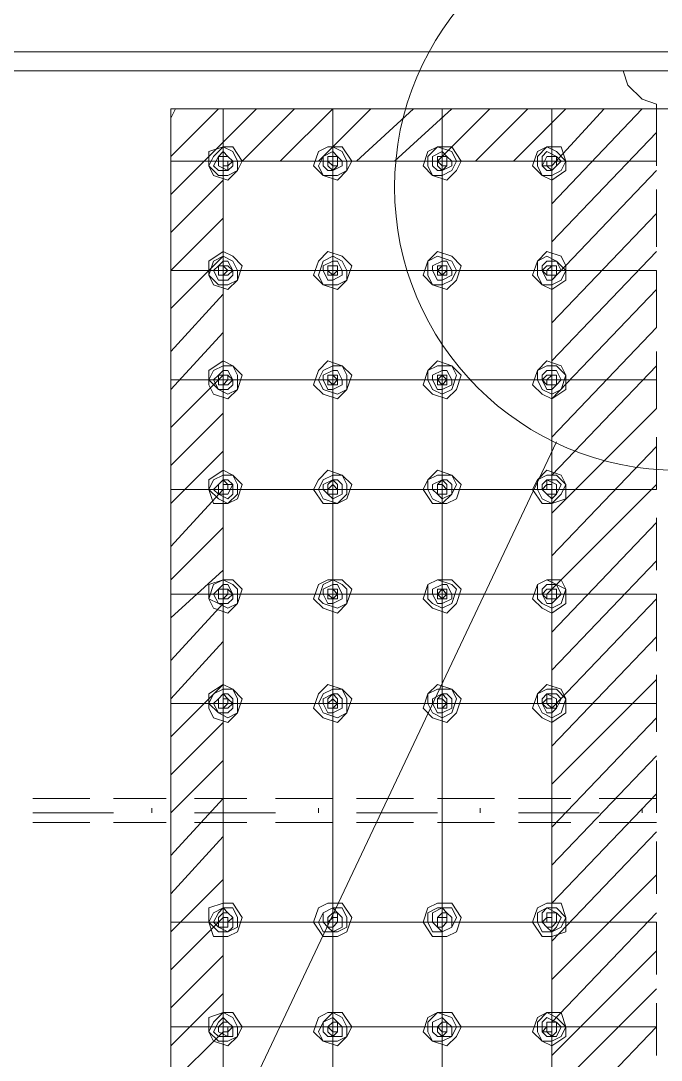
# Model space of a CAD drawing. Header units: millimetres. Extents: x 6 to 291, y 4 to 206.
# Drawn here: x 178.29 to 183.98, y 160.32 to 169.57 of the extents above; entities that cross this region are included whole.
import ezdxf

# ---------------------------------------------------------------- set-up
doc = ezdxf.new("R2010")
doc.units = ezdxf.units.MM
doc.layers.add('C00-00-00', color=7, linetype='Continuous')

msp = doc.modelspace()

# ---------------------------------------------------------------- linework, layer by layer
at = {"layer": 'C00-00-00', "lineweight": 5}
for points in [[(39.920335, 169.291003), (184.615669, 169.291003)], [(39.920335, 169.12167), (184.615669, 169.12167)], [(183.642004, 169.12167), (183.684331, 168.994671), (183.811326, 168.867668), (183.938337, 168.825338)], [(183.938337, 168.275004), (183.938337, 168.825338)], [(179.620335, 156.294671), (179.620335, 168.783004)], [(179.620335, 168.783004), (188.468002, 168.783004)], [(179.620335, 168.698335), (179.662661, 168.783004)], [(179.620335, 168.359669), (180.043661, 168.783004)], [(179.620335, 168.021002), (180.382336, 168.783004)], [(180.255341, 168.317334), (180.720994, 168.783004)], [(180.593999, 168.317334), (181.059669, 168.783004)], [(180.932674, 168.317334), (181.398327, 168.783004)], [(181.271332, 168.317334), (181.779328, 168.783004)], [(181.610006, 168.317334), (182.118002, 168.783004)], [(181.991007, 168.317334), (182.45666, 168.783004)], [(182.329665, 168.317334), (182.795335, 168.783004)], [(182.66834, 168.317334), (183.133993, 168.783004)], [(183.006998, 168.275004), (183.472667, 168.783004)], [(183.006998, 167.936338), (183.811326, 168.783004)], [(180.086004, 168.571336), (180.086004, 168.021002)], [(181.059669, 168.571336), (181.059669, 168.021002)], [(182.033333, 168.571336), (182.033333, 168.021002)], [(183.006998, 168.571336), (183.006998, 168.021002)], [(183.006998, 167.597667), (183.938337, 168.571336)], [(179.831998, 168.317334), (180.382336, 168.317334)], [(180.763337, 168.317334), (181.356001, 168.317334)], [(181.737001, 168.317334), (182.329665, 168.317334)], [(182.710666, 168.317334), (183.261004, 168.317334)], [(183.006998, 167.259001), (183.938337, 168.23267)], [(179.620335, 167.682336), (180.086004, 168.148001)], [(183.938337, 167.555337), (183.938337, 168.063336)], [(179.620335, 167.343669), (180.086004, 167.809335)], [(183.006998, 166.878004), (183.938337, 167.851669)], [(180.086004, 167.640001), (180.086004, 167.047337)], [(181.059669, 167.640001), (181.059669, 167.047337)], [(182.033333, 167.640001), (182.033333, 167.047337)], [(183.006998, 167.640001), (183.006998, 167.047337)], [(179.620335, 167.005003), (180.086004, 167.470668)], [(183.006998, 166.539334), (183.938337, 167.513003)], [(179.831998, 167.343669), (180.382336, 167.343669)], [(180.763337, 167.343669), (181.356001, 167.343669)], [(181.737001, 167.343669), (182.329665, 167.343669)], [(182.710666, 167.343669), (183.261004, 167.343669)], [(183.938337, 166.83567), (183.938337, 167.343669)], [(183.006998, 166.200668), (183.938337, 167.174336)], [(179.620335, 166.624002), (180.086004, 167.132002)], [(179.620335, 166.285336), (180.086004, 166.793336)], [(183.006998, 165.862001), (183.938337, 166.83567)], [(180.086004, 166.666337), (180.086004, 166.073669)], [(181.059669, 166.666337), (181.059669, 166.073669)], [(182.033333, 166.666337), (182.033333, 166.073669)], [(183.006998, 166.666337), (183.006998, 166.073669)], [(183.938337, 166.116003), (183.938337, 166.624002)], [(183.006998, 165.523335), (183.938337, 166.497004)], [(179.620335, 165.94667), (180.086004, 166.412335)], [(179.831998, 166.370001), (180.382336, 166.370001)], [(180.763337, 166.370001), (181.356001, 166.370001)], [(181.737001, 166.370001), (182.329665, 166.370001)], [(182.710666, 166.370001), (183.261004, 166.370001)], [(179.620335, 165.608004), (180.086004, 166.073669)], [(183.006998, 165.184669), (183.938337, 166.116003)], [(183.938337, 165.396336), (183.938337, 165.862001)], [(175.72566, 150.325668), (183.04934, 165.819671)], [(183.006998, 164.803668), (183.938337, 165.777337)], [(179.620335, 165.269337), (180.086004, 165.735002)], [(180.086004, 165.692668), (180.086004, 165.142334)], [(181.059669, 165.692668), (181.059669, 165.142334)], [(182.033333, 165.692668), (182.033333, 165.142334)], [(183.006998, 165.692668), (183.006998, 165.142334)], [(179.620335, 164.888336), (180.086004, 165.396336)], [(179.831998, 165.396336), (180.382336, 165.396336)], [(180.763337, 165.396336), (181.356001, 165.396336)], [(181.737001, 165.396336), (182.329665, 165.396336)], [(182.710666, 165.396336), (183.261004, 165.396336)], [(183.006998, 164.507336), (183.938337, 165.43867)], [(183.938337, 164.676669), (183.938337, 165.142334)], [(179.620335, 164.592004), (180.086004, 165.05767)], [(183.006998, 164.126335), (183.938337, 165.100004)], [(183.006998, 163.787669), (183.938337, 164.761338)], [(179.620335, 164.253334), (180.086004, 164.676669)], [(180.086004, 164.719003), (180.086004, 164.168669)], [(181.059669, 164.719003), (181.059669, 164.168669)], [(182.033333, 164.719003), (182.033333, 164.168669)], [(183.006998, 164.719003), (183.006998, 164.168669)], [(179.831998, 164.465001), (180.382336, 164.465001)], [(180.763337, 164.465001), (181.356001, 164.465001)], [(181.737001, 164.465001), (182.329665, 164.465001)], [(182.710666, 164.465001), (183.261004, 164.465001)], [(183.938337, 163.957002), (183.938337, 164.465001)], [(179.620335, 163.872337), (180.086004, 164.380337)], [(183.006998, 163.449002), (183.938337, 164.422667)], [(179.620335, 163.533671), (180.086004, 164.04167)], [(183.006998, 163.110336), (183.938337, 164.084001)], [(180.086004, 163.787669), (180.086004, 163.237335)], [(181.059669, 163.787669), (181.059669, 163.237335)], [(182.033333, 163.787669), (182.033333, 163.237335)], [(183.006998, 163.787669), (183.006998, 163.237335)], [(183.938337, 163.237335), (183.938337, 163.745334)], [(179.620335, 163.195001), (180.086004, 163.66067)], [(183.006998, 162.77167), (183.938337, 163.703004)], [(179.831998, 163.491337), (180.382336, 163.491337)], [(180.763337, 163.491337), (181.356001, 163.491337)], [(181.737001, 163.491337), (182.329665, 163.491337)], [(182.710666, 163.491337), (183.261004, 163.491337)], [(183.006998, 162.390669), (183.938337, 163.364334)], [(179.620335, 162.856334), (180.086004, 163.322004)], [(179.620335, 162.517668), (180.086004, 162.983337)], [(183.006998, 162.052003), (183.938337, 163.025668)], [(183.938337, 162.517668), (183.938337, 162.983337)], [(178.392664, 162.644671), (178.90066, 162.644671)], [(179.112339, 162.644671), (179.577992, 162.644671)], [(179.620335, 162.136667), (180.086004, 162.644671)], [(179.831998, 162.644671), (180.297667, 162.644671)], [(180.551673, 162.644671), (181.059669, 162.644671)], [(181.271332, 162.644671), (181.779328, 162.644671)], [(181.991007, 162.644671), (182.499003, 162.644671)], [(182.710666, 162.644671), (183.176335, 162.644671)], [(183.006998, 161.713336), (183.938337, 162.687001)], [(183.430341, 162.644671), (183.938337, 162.644671)], [(179.450997, 162.517668), (179.450997, 162.560002)], [(180.932674, 162.517668), (180.932674, 162.560002)], [(182.372008, 162.517668), (182.372008, 162.560002)], [(183.811326, 162.517668), (183.811326, 162.560002)], [(178.392664, 162.517668), (179.112339, 162.517668)], [(178.392664, 162.433004), (178.90066, 162.433004)], [(179.112339, 162.433004), (179.577992, 162.433004)], [(179.831998, 162.517668), (180.551673, 162.517668)], [(179.831998, 162.433004), (180.297667, 162.433004)], [(180.551673, 162.433004), (181.059669, 162.433004)], [(181.271332, 162.517668), (181.991007, 162.517668)], [(181.271332, 162.433004), (181.779328, 162.433004)], [(181.991007, 162.433004), (182.499003, 162.433004)], [(182.710666, 162.517668), (183.430341, 162.517668)], [(182.710666, 162.433004), (183.176335, 162.433004)], [(183.430341, 162.433004), (183.938337, 162.433004)], [(183.006998, 161.37467), (183.938337, 162.348335)], [(179.620335, 161.798001), (180.086004, 162.306001)], [(183.938337, 161.798001), (183.938337, 162.26367)], [(183.006998, 161.036004), (183.938337, 161.967334)], [(179.620335, 161.459335), (180.086004, 161.925004)], [(180.086004, 161.840335), (180.086004, 161.290001)], [(181.059669, 161.840335), (181.059669, 161.290001)], [(182.033333, 161.840335), (182.033333, 161.290001)], [(183.006998, 161.840335), (183.006998, 161.290001)], [(183.006998, 160.655003), (183.938337, 161.628668)], [(179.620335, 161.120668), (180.086004, 161.586338)], [(179.831998, 161.544003), (180.382336, 161.544003)], [(180.763337, 161.544003), (181.356001, 161.544003)], [(181.737001, 161.544003), (182.329665, 161.544003)], [(182.710666, 161.544003), (183.261004, 161.544003)], [(183.938337, 161.078334), (183.938337, 161.544003)], [(179.620335, 160.782002), (180.086004, 161.247667)], [(183.006998, 160.358671), (183.938337, 161.290001)], [(183.006998, 160.020001), (183.938337, 160.951335)], [(179.620335, 160.443336), (180.086004, 160.909001)], [(180.086004, 160.86667), (180.086004, 160.358671)], [(181.059669, 160.86667), (181.059669, 160.358671)], [(182.033333, 160.86667), (182.033333, 160.358671)], [(183.006998, 160.86667), (183.006998, 160.358671)], [(183.938337, 160.358671), (183.938337, 160.824336)], [(179.831998, 160.612669), (180.382336, 160.612669)], [(180.763337, 160.612669), (181.356001, 160.612669)], [(181.737001, 160.612669), (182.329665, 160.612669)], [(182.710666, 160.612669), (183.261004, 160.612669)], [(183.006998, 159.639004), (183.938337, 160.612669)], [(179.620335, 160.104669), (180.086004, 160.570334)]]:
    msp.add_lwpolyline(points, dxfattribs=at)
at = {"layer": 'C00-00-00', "lineweight": 15}
for points in [[(180.086004, 156.294671), (180.086004, 168.783004)], [(181.059669, 156.294671), (181.059669, 168.783004)], [(182.033333, 156.294671), (182.033333, 168.783004)], [(183.006998, 156.294671), (183.006998, 168.783004)], [(179.620335, 168.317334), (183.938337, 168.317334)], [(179.620335, 167.343669), (183.938337, 167.343669)], [(179.620335, 166.370001), (183.938337, 166.370001)], [(179.620335, 165.396336), (183.938337, 165.396336)], [(179.620335, 164.465001), (183.938337, 164.465001)], [(179.620335, 163.491337), (183.938337, 163.491337)], [(179.620335, 161.544003), (183.938337, 161.544003)], [(179.620335, 160.612669), (183.938337, 160.612669)]]:
    msp.add_lwpolyline(points, dxfattribs=at)
at = {"layer": 'C00-00-00', "lineweight": 5}
for points in [[(180.212999, 168.23267), (180.128332, 168.190336), (180.043665, 168.190336), (179.958999, 168.275003), (180.001332, 168.35967), (180.085999, 168.444336), (180.170665, 168.402003), (180.212999, 168.317336)], [(180.212999, 168.23267), (180.128332, 168.148003), (180.001332, 168.190336), (179.958999, 168.275003), (179.958999, 168.402003), (180.085999, 168.444336), (180.170665, 168.444336), (180.255332, 168.317336)], [(181.186663, 168.23267), (181.101997, 168.148003), (180.974997, 168.190336), (180.89033, 168.275003), (180.932663, 168.402003), (181.01733, 168.444336), (181.14433, 168.444336), (181.228997, 168.317336)], [(181.186663, 168.23267), (181.101997, 168.190336), (180.974997, 168.190336), (180.932663, 168.275003), (180.974997, 168.35967), (181.059663, 168.444336), (181.14433, 168.402003), (181.186663, 168.317336)], [(182.160328, 168.23267), (182.075661, 168.148003), (181.948661, 168.190336), (181.863995, 168.275003), (181.906328, 168.402003), (181.990995, 168.444336), (182.117995, 168.444336), (182.202661, 168.317336)], [(182.118002, 168.23267), (182.033335, 168.190336), (181.948669, 168.190336), (181.906335, 168.275003), (181.906335, 168.35967), (181.991002, 168.444336), (182.118002, 168.402003), (182.160335, 168.317336)], [(183.133993, 168.23267), (183.006993, 168.148003), (182.922326, 168.190336), (182.83766, 168.275003), (182.879993, 168.402003), (182.96466, 168.444336), (183.09166, 168.444336), (183.133993, 168.317336)], [(183.091667, 168.23267), (183.007, 168.190336), (182.922333, 168.190336), (182.88, 168.275003), (182.88, 168.35967), (182.964667, 168.444336), (183.049333, 168.402003), (183.134, 168.317336)], [(180.170672, 168.275004), (180.128339, 168.23267), (180.043672, 168.23267), (180.001339, 168.275004), (180.043672, 168.35967), (180.086006, 168.402004), (180.128339, 168.35967), (180.170672, 168.317337)], [(180.12833, 168.275004), (180.12833, 168.23267), (180.043663, 168.275004), (180.043663, 168.35967), (180.085997, 168.35967), (180.12833, 168.35967), (180.170663, 168.317337)], [(181.144337, 168.275004), (181.059671, 168.23267), (181.017337, 168.23267), (180.975004, 168.275004), (180.975004, 168.35967), (181.059671, 168.402004), (181.102004, 168.35967), (181.144337, 168.317337)], [(181.101995, 168.275004), (181.059661, 168.23267), (181.017328, 168.275004), (181.017328, 168.35967), (181.059661, 168.35967), (181.101995, 168.35967), (181.101995, 168.317337)], [(182.118002, 168.275004), (182.033335, 168.23267), (181.991002, 168.23267), (181.948669, 168.275004), (181.948669, 168.35967), (182.033335, 168.402004), (182.075669, 168.35967), (182.118002, 168.317337)], [(182.07566, 168.275004), (182.033326, 168.23267), (181.990993, 168.275004), (181.990993, 168.35967), (182.033326, 168.35967), (182.07566, 168.35967), (182.07566, 168.317337)], [(183.04934, 168.275004), (183.007007, 168.23267), (182.964674, 168.23267), (182.92234, 168.275004), (182.92234, 168.35967), (182.964674, 168.402004), (183.04934, 168.35967), (183.091674, 168.317337)], [(183.04934, 168.275004), (183.007007, 168.23267), (182.964674, 168.275004), (182.92234, 168.275004), (182.964674, 168.35967), (183.04934, 168.35967), (183.04934, 168.317337)], [(180.12833, 168.275004), (180.085997, 168.275004), (180.085997, 168.317337), (180.12833, 168.317337)], [(181.101995, 168.275004), (181.059669, 168.275004), (181.017326, 168.317334), (181.059669, 168.317334), (181.101995, 168.317334)], [(182.07566, 168.275004), (182.033326, 168.275004), (181.990993, 168.317337), (182.033326, 168.317337), (182.07566, 168.317337)], [(183.006998, 168.275004), (182.964665, 168.275004), (182.964665, 168.317337), (183.006998, 168.317337)], [(180.212999, 167.259001), (180.128332, 167.174334), (180.001332, 167.216668), (179.958999, 167.301334), (179.958999, 167.428334), (180.085999, 167.513001), (180.170665, 167.470668), (180.255332, 167.386001)], [(180.212999, 167.259001), (180.128332, 167.216668), (180.043665, 167.216668), (179.958999, 167.301334), (180.001332, 167.428334), (180.085999, 167.470668), (180.170665, 167.428334), (180.212999, 167.343668)], [(180.170672, 167.301335), (180.128339, 167.259002), (180.043672, 167.259002), (180.001339, 167.343669), (180.043672, 167.386002), (180.086006, 167.428335), (180.128339, 167.428335), (180.170672, 167.343669)], [(181.186663, 167.259001), (181.101997, 167.174334), (180.974997, 167.216668), (180.89033, 167.301334), (180.932663, 167.428334), (181.01733, 167.513001), (181.14433, 167.470668), (181.228997, 167.386001)], [(181.186663, 167.259001), (181.101997, 167.216668), (180.974997, 167.216668), (180.932663, 167.301334), (180.974997, 167.428334), (181.059663, 167.470668), (181.14433, 167.428334), (181.186663, 167.343668)], [(181.144337, 167.301335), (181.059671, 167.259002), (181.017337, 167.259002), (180.975004, 167.343669), (180.975004, 167.386002), (181.059671, 167.428335), (181.102004, 167.428335), (181.144337, 167.343669)], [(182.160328, 167.259001), (182.075661, 167.174334), (181.948661, 167.216668), (181.863995, 167.301334), (181.906328, 167.428334), (181.990995, 167.513001), (182.117995, 167.470668), (182.202661, 167.386001)], [(182.118002, 167.259001), (182.033335, 167.216668), (181.948669, 167.216668), (181.906335, 167.301334), (181.906335, 167.428334), (181.991002, 167.470668), (182.118002, 167.428334), (182.160335, 167.343668)], [(182.118002, 167.301335), (182.033335, 167.259002), (181.991002, 167.259002), (181.948669, 167.343669), (181.948669, 167.386002), (182.033335, 167.428335), (182.075669, 167.428335), (182.118002, 167.343669)], [(183.133993, 167.259001), (183.006993, 167.174334), (182.922326, 167.216668), (182.83766, 167.301334), (182.879993, 167.428334), (182.96466, 167.513001), (183.09166, 167.470668), (183.133993, 167.386001)], [(183.091667, 167.259001), (183.007, 167.216668), (182.922333, 167.216668), (182.88, 167.301334), (182.88, 167.428334), (182.964667, 167.470668), (183.049333, 167.428334), (183.134, 167.343668)], [(183.04934, 167.301335), (183.007007, 167.259002), (182.964674, 167.259002), (182.92234, 167.343669), (182.92234, 167.386002), (182.964674, 167.428335), (183.04934, 167.428335), (183.091674, 167.343669)], [(180.12833, 167.301335), (180.043663, 167.301335), (180.043663, 167.343669), (180.043663, 167.386002), (180.085997, 167.386002), (180.12833, 167.386002), (180.170663, 167.343669)], [(180.12833, 167.343669), (180.085997, 167.301336), (180.085997, 167.343669), (180.085997, 167.386003)], [(181.101995, 167.343669), (181.059661, 167.301336), (181.017328, 167.343669), (181.059661, 167.343669), (181.059661, 167.386003), (181.059661, 167.343669)], [(181.101995, 167.301335), (181.059661, 167.301335), (181.017328, 167.301335), (181.017328, 167.343669), (181.017328, 167.386002), (181.059661, 167.386002), (181.101995, 167.386002), (181.101995, 167.343669)], [(182.07566, 167.343669), (182.033326, 167.301336), (181.990993, 167.343669), (182.033326, 167.386003), (182.033326, 167.343669)], [(182.07566, 167.301335), (182.033326, 167.301335), (181.990993, 167.301335), (181.990993, 167.343669), (181.990993, 167.386002), (182.033326, 167.386002), (182.07566, 167.386002), (182.07566, 167.343669)], [(183.04934, 167.301335), (183.007007, 167.301335), (182.964674, 167.301335), (182.92234, 167.343669), (182.964674, 167.386002), (183.04934, 167.386002), (183.04934, 167.343669)], [(183.006998, 167.343669), (183.006998, 167.301336), (182.964665, 167.301336), (182.964665, 167.343669), (183.006998, 167.386003)], [(180.212999, 166.285336), (180.128332, 166.200669), (180.001332, 166.243003), (179.958999, 166.327669), (179.958999, 166.454669), (180.085999, 166.539336), (180.170665, 166.497003), (180.255332, 166.412336)], [(181.186663, 166.285336), (181.101997, 166.200669), (180.974997, 166.243003), (180.89033, 166.327669), (180.932663, 166.454669), (181.01733, 166.539336), (181.14433, 166.497003), (181.228997, 166.412336)], [(182.160328, 166.285336), (182.075661, 166.200669), (181.948661, 166.243003), (181.863995, 166.327669), (181.906328, 166.454669), (181.990995, 166.539336), (182.117995, 166.497003), (182.202661, 166.412336)], [(183.133993, 166.285336), (183.006993, 166.200669), (182.922326, 166.243003), (182.83766, 166.327669), (182.879993, 166.454669), (182.96466, 166.539336), (183.09166, 166.497003), (183.133993, 166.412336)], [(180.212999, 166.285336), (180.128332, 166.243003), (180.043665, 166.285336), (179.958999, 166.370003), (180.001332, 166.454669), (180.085999, 166.497003), (180.170665, 166.497003), (180.212999, 166.412336)], [(180.170672, 166.32767), (180.128339, 166.285337), (180.043672, 166.285337), (180.001339, 166.370004), (180.043672, 166.412337), (180.086006, 166.45467), (180.128339, 166.45467), (180.170672, 166.370004)], [(180.12833, 166.32767), (180.043663, 166.32767), (180.043663, 166.370004), (180.043663, 166.412337), (180.085997, 166.412337), (180.12833, 166.412337), (180.170663, 166.370004)], [(180.12833, 166.370001), (180.085997, 166.327667), (180.085997, 166.370001), (180.085997, 166.412334), (180.12833, 166.412334)], [(181.186663, 166.285336), (181.101997, 166.243003), (180.974997, 166.285336), (180.932663, 166.370003), (180.974997, 166.454669), (181.059663, 166.497003), (181.14433, 166.497003), (181.186663, 166.412336)], [(181.144337, 166.32767), (181.059671, 166.285337), (181.017337, 166.285337), (180.975004, 166.370004), (180.975004, 166.412337), (181.059671, 166.45467), (181.102004, 166.45467), (181.144337, 166.370004)], [(181.101995, 166.32767), (181.059661, 166.32767), (181.017328, 166.32767), (181.017328, 166.370004), (181.017328, 166.412337), (181.059661, 166.412337), (181.101995, 166.412337), (181.101995, 166.370004)], [(181.101995, 166.370001), (181.059661, 166.327667), (181.017328, 166.370001), (181.059661, 166.370001), (181.059661, 166.412334)], [(182.118002, 166.285336), (182.033335, 166.243003), (181.948669, 166.285336), (181.906335, 166.370003), (181.906335, 166.454669), (181.991002, 166.497003), (182.118002, 166.497003), (182.160335, 166.412336)], [(182.118002, 166.32767), (182.033335, 166.285337), (181.991002, 166.285337), (181.948669, 166.370004), (181.948669, 166.412337), (182.033335, 166.45467), (182.075669, 166.45467), (182.118002, 166.370004)], [(182.07566, 166.32767), (182.033326, 166.32767), (181.990993, 166.32767), (181.990993, 166.370004), (181.990993, 166.412337), (182.033326, 166.412337), (182.07566, 166.412337), (182.07566, 166.370004)], [(182.07566, 166.370001), (182.033326, 166.327667), (181.990993, 166.370001), (182.033326, 166.412334)], [(183.091667, 166.285336), (183.007, 166.243003), (182.922333, 166.285336), (182.88, 166.370003), (182.88, 166.454669), (182.964667, 166.497003), (183.049333, 166.497003), (183.134, 166.412336)], [(183.04934, 166.32767), (183.007007, 166.285337), (182.964674, 166.285337), (182.92234, 166.370004), (182.92234, 166.412337), (182.964674, 166.45467), (183.04934, 166.45467), (183.091674, 166.370004)], [(183.04934, 166.32767), (183.007007, 166.32767), (182.964674, 166.32767), (182.92234, 166.370004), (182.964674, 166.412337), (183.04934, 166.412337), (183.04934, 166.370004)], [(183.006998, 166.370001), (183.006998, 166.327667), (182.964665, 166.327667), (182.964665, 166.370001), (183.006998, 166.412334)], [(180.212999, 165.311667), (180.128332, 165.269334), (180.001332, 165.269334), (179.958999, 165.396334), (179.958999, 165.481001), (180.085999, 165.565667), (180.170665, 165.523334), (180.255332, 165.438667)], [(180.212999, 165.354002), (180.128332, 165.269335), (180.043665, 165.311668), (179.958999, 165.396335), (180.001332, 165.481002), (180.085999, 165.523335), (180.170665, 165.523335), (180.212999, 165.438668)], [(180.170672, 165.354002), (180.128339, 165.311668), (180.043672, 165.354002), (180.001339, 165.396335), (180.043672, 165.438668), (180.086006, 165.481002), (180.128339, 165.481002), (180.170672, 165.438668)], [(180.12833, 165.354002), (180.043663, 165.354002), (180.043663, 165.396335), (180.043663, 165.438668), (180.085997, 165.481002), (180.12833, 165.438668), (180.170663, 165.438668)], [(181.186663, 165.311667), (181.101997, 165.269334), (180.974997, 165.269334), (180.89033, 165.396334), (180.932663, 165.481001), (181.01733, 165.565667), (181.14433, 165.523334), (181.228997, 165.438667)], [(181.186663, 165.354002), (181.101997, 165.269335), (180.974997, 165.311668), (180.932663, 165.396335), (180.974997, 165.481002), (181.059663, 165.523335), (181.14433, 165.523335), (181.186663, 165.438668)], [(181.144337, 165.354002), (181.059671, 165.311668), (181.017337, 165.354002), (180.975004, 165.396335), (180.975004, 165.438668), (181.059671, 165.481002), (181.102004, 165.481002), (181.144337, 165.438668)], [(181.101995, 165.354002), (181.059661, 165.354002), (181.017328, 165.354002), (181.017328, 165.396335), (181.017328, 165.438668), (181.059661, 165.481002), (181.101995, 165.438668)], [(182.160328, 165.311667), (182.075661, 165.269334), (181.948661, 165.269334), (181.863995, 165.396334), (181.906328, 165.481001), (181.990995, 165.565667), (182.117995, 165.523334), (182.202661, 165.438667)], [(182.118002, 165.354002), (182.033335, 165.269335), (181.948669, 165.311668), (181.906335, 165.396335), (181.906335, 165.481002), (181.991002, 165.523335), (182.118002, 165.523335), (182.160335, 165.438668)], [(182.118002, 165.354002), (182.033335, 165.311668), (181.991002, 165.354002), (181.948669, 165.396335), (181.948669, 165.438668), (182.033335, 165.481002), (182.075669, 165.481002), (182.118002, 165.438668)], [(182.07566, 165.354002), (182.033326, 165.354002), (181.990993, 165.354002), (181.990993, 165.396335), (181.990993, 165.438668), (182.033326, 165.481002), (182.07566, 165.438668)], [(183.133993, 165.311667), (183.006993, 165.269334), (182.922326, 165.269334), (182.83766, 165.396334), (182.879993, 165.481001), (182.96466, 165.565667), (183.09166, 165.523334), (183.133993, 165.438667)], [(183.091667, 165.354002), (183.007, 165.269335), (182.922333, 165.311668), (182.88, 165.396335), (182.88, 165.481002), (182.964667, 165.523335), (183.049333, 165.523335), (183.134, 165.438668)], [(183.04934, 165.354002), (183.007007, 165.311668), (182.964674, 165.354002), (182.92234, 165.396335), (182.92234, 165.438668), (182.964674, 165.481002), (183.04934, 165.481002), (183.091674, 165.438668)], [(183.04934, 165.354002), (183.007007, 165.354002), (182.964674, 165.354002), (182.92234, 165.396335), (182.964674, 165.438668), (182.964674, 165.481002), (183.04934, 165.438668)], [(180.12833, 165.396336), (180.085997, 165.396336), (180.085997, 165.438669), (180.12833, 165.438669)], [(181.101995, 165.396336), (181.059669, 165.396336), (181.017326, 165.396336), (181.059669, 165.43867)], [(182.07566, 165.396336), (182.033326, 165.396336), (181.990993, 165.396336), (181.990993, 165.438669), (182.033326, 165.438669)], [(183.006998, 165.396336), (182.964665, 165.396336), (182.964665, 165.438669), (183.006998, 165.438669)], [(180.212999, 164.380337), (180.128332, 164.338004), (180.043665, 164.380337), (179.958999, 164.42267), (180.001332, 164.54967), (180.085999, 164.592004), (180.170665, 164.54967), (180.212999, 164.507337)], [(180.212999, 164.380337), (180.128332, 164.29567), (180.001332, 164.338004), (179.958999, 164.42267), (179.958999, 164.54967), (180.085999, 164.592004), (180.170665, 164.592004), (180.255332, 164.507337)], [(181.186663, 164.380337), (181.101997, 164.29567), (180.974997, 164.338004), (180.89033, 164.42267), (180.932663, 164.54967), (181.01733, 164.592004), (181.14433, 164.592004), (181.228997, 164.507337)], [(181.186663, 164.380337), (181.101997, 164.338004), (180.974997, 164.380337), (180.932663, 164.42267), (180.974997, 164.54967), (181.059663, 164.592004), (181.14433, 164.54967), (181.186663, 164.507337)], [(182.160328, 164.380337), (182.075661, 164.29567), (181.948661, 164.338004), (181.863995, 164.42267), (181.906328, 164.54967), (181.990995, 164.592004), (182.117995, 164.592004), (182.202661, 164.507337)], [(182.118002, 164.380337), (182.033335, 164.338004), (181.948669, 164.380337), (181.906335, 164.42267), (181.906335, 164.54967), (181.991002, 164.592004), (182.118002, 164.54967), (182.160335, 164.507337)], [(183.133993, 164.380337), (183.006993, 164.29567), (182.922326, 164.338004), (182.83766, 164.42267), (182.879993, 164.54967), (182.96466, 164.592004), (183.09166, 164.592004), (183.133993, 164.507337)], [(183.091667, 164.380337), (183.007, 164.338004), (182.922333, 164.380337), (182.88, 164.42267), (182.88, 164.54967), (182.964667, 164.592004), (183.049333, 164.54967), (183.134, 164.507337)], [(180.170672, 164.422667), (180.128339, 164.380334), (180.043672, 164.380334), (180.001339, 164.465001), (180.043672, 164.507334), (180.086006, 164.549667), (180.128339, 164.549667), (180.170672, 164.465001)], [(180.12833, 164.422667), (180.043663, 164.422667), (180.043663, 164.465001), (180.043663, 164.507334), (180.085997, 164.507334), (180.12833, 164.507334), (180.170663, 164.465001)], [(180.12833, 164.465001), (180.085997, 164.422668), (180.085997, 164.465001), (180.085997, 164.507335), (180.12833, 164.507335)], [(181.144337, 164.422667), (181.059671, 164.380334), (181.017337, 164.380334), (180.975004, 164.465001), (180.975004, 164.507334), (181.059671, 164.549667), (181.102004, 164.549667), (181.144337, 164.465001)], [(181.101995, 164.465001), (181.059661, 164.422668), (181.017328, 164.465001), (181.059661, 164.465001), (181.059661, 164.507335)], [(181.101995, 164.422667), (181.059661, 164.422667), (181.017328, 164.422667), (181.017328, 164.465001), (181.017328, 164.507334), (181.059661, 164.507334), (181.101995, 164.507334), (181.101995, 164.465001)], [(182.118002, 164.422667), (182.033335, 164.380334), (181.991002, 164.380334), (181.948669, 164.465001), (181.948669, 164.507334), (182.033335, 164.549667), (182.075669, 164.549667), (182.118002, 164.465001)], [(182.07566, 164.465001), (182.033326, 164.422668), (181.990993, 164.465001), (182.033326, 164.507335)], [(182.07566, 164.422667), (182.033326, 164.422667), (181.990993, 164.422667), (181.990993, 164.465001), (181.990993, 164.507334), (182.033326, 164.507334), (182.07566, 164.507334), (182.07566, 164.465001)], [(183.04934, 164.422667), (183.007007, 164.380334), (182.964674, 164.380334), (182.92234, 164.465001), (182.92234, 164.507334), (182.964674, 164.549667), (183.04934, 164.549667), (183.091674, 164.465001)], [(183.04934, 164.422667), (183.007007, 164.422667), (182.964674, 164.422667), (182.92234, 164.465001), (182.964674, 164.507334), (183.04934, 164.507334), (183.04934, 164.465001)], [(183.006998, 164.465001), (183.006998, 164.422668), (182.964665, 164.422668), (182.964665, 164.465001), (183.006998, 164.507335)], [(180.212999, 163.406668), (180.128332, 163.322001), (180.001332, 163.364335), (179.958999, 163.449001), (179.958999, 163.576001), (180.085999, 163.660668), (180.170665, 163.618335), (180.255332, 163.533668)], [(181.186663, 163.406668), (181.101997, 163.322001), (180.974997, 163.364335), (180.89033, 163.449001), (180.932663, 163.576001), (181.01733, 163.660668), (181.14433, 163.618335), (181.228997, 163.533668)], [(182.160328, 163.406668), (182.075661, 163.322001), (181.948661, 163.364335), (181.863995, 163.449001), (181.906328, 163.576001), (181.990995, 163.660668), (182.117995, 163.618335), (182.202661, 163.533668)], [(183.133993, 163.406668), (183.006993, 163.322001), (182.922326, 163.364335), (182.83766, 163.449001), (182.879993, 163.576001), (182.96466, 163.660668), (183.09166, 163.618335), (183.133993, 163.533668)], [(180.212999, 163.406668), (180.128332, 163.364335), (180.043665, 163.406668), (179.958999, 163.491335), (180.001332, 163.576001), (180.085999, 163.618335), (180.170665, 163.618335), (180.212999, 163.533668)], [(180.170672, 163.449002), (180.128339, 163.406669), (180.043672, 163.406669), (180.001339, 163.491336), (180.043672, 163.533669), (180.086006, 163.576002), (180.128339, 163.576002), (180.170672, 163.533669)], [(180.12833, 163.449002), (180.043663, 163.449002), (180.043663, 163.491336), (180.043663, 163.533669), (180.085997, 163.576002), (180.12833, 163.533669), (180.170663, 163.491336)], [(181.186663, 163.406668), (181.101997, 163.364335), (180.974997, 163.406668), (180.932663, 163.491335), (180.974997, 163.576001), (181.059663, 163.618335), (181.14433, 163.618335), (181.186663, 163.533668)], [(181.144337, 163.449002), (181.059671, 163.406669), (181.017337, 163.406669), (180.975004, 163.491336), (180.975004, 163.533669), (181.059671, 163.576002), (181.102004, 163.576002), (181.144337, 163.533669)], [(181.101995, 163.449002), (181.059661, 163.449002), (181.017328, 163.449002), (181.017328, 163.491336), (181.017328, 163.533669), (181.059661, 163.576002), (181.101995, 163.533669), (181.101995, 163.491336)], [(182.118002, 163.406668), (182.033335, 163.364335), (181.948669, 163.406668), (181.906335, 163.491335), (181.906335, 163.576001), (181.991002, 163.618335), (182.118002, 163.618335), (182.160335, 163.533668)], [(182.118002, 163.449002), (182.033335, 163.406669), (181.991002, 163.406669), (181.948669, 163.491336), (181.948669, 163.533669), (182.033335, 163.576002), (182.075669, 163.576002), (182.118002, 163.533669)], [(182.07566, 163.449002), (182.033326, 163.449002), (181.990993, 163.449002), (181.990993, 163.491336), (181.990993, 163.533669), (182.033326, 163.576002), (182.07566, 163.533669), (182.07566, 163.491336)], [(183.091667, 163.406668), (183.007, 163.364335), (182.922333, 163.406668), (182.88, 163.491335), (182.88, 163.576001), (182.964667, 163.618335), (183.049333, 163.618335), (183.134, 163.533668)], [(183.04934, 163.449002), (183.007007, 163.406669), (182.964674, 163.406669), (182.92234, 163.491336), (182.92234, 163.533669), (182.964674, 163.576002), (183.04934, 163.576002), (183.091674, 163.533669)], [(183.04934, 163.449002), (183.007007, 163.449002), (182.964674, 163.449002), (182.92234, 163.491336), (182.964674, 163.533669), (182.964674, 163.576002), (183.04934, 163.533669), (183.04934, 163.491336)], [(180.12833, 163.491337), (180.085997, 163.449004), (180.085997, 163.491337), (180.085997, 163.53367), (180.12833, 163.53367)], [(181.101995, 163.491337), (181.059661, 163.449004), (181.059661, 163.491337), (181.017328, 163.491337), (181.059661, 163.53367)], [(182.07566, 163.491337), (182.033326, 163.449004), (182.033326, 163.491337), (181.990993, 163.491337), (181.990993, 163.53367), (182.033326, 163.53367)], [(183.006998, 163.491337), (183.006998, 163.449004), (182.964665, 163.491337), (182.964665, 163.53367), (183.006998, 163.53367)], [(180.212999, 161.459335), (180.128332, 161.417001), (180.001332, 161.417001), (179.958999, 161.544001), (179.958999, 161.671001), (180.085999, 161.713335), (180.170665, 161.713335), (180.255332, 161.586335)], [(181.186663, 161.459335), (181.101997, 161.417001), (180.974997, 161.417001), (180.89033, 161.544001), (180.932663, 161.671001), (181.01733, 161.713335), (181.14433, 161.713335), (181.228997, 161.586335)], [(182.160328, 161.459335), (182.075661, 161.417001), (181.948661, 161.417001), (181.863995, 161.544001), (181.906328, 161.671001), (181.990995, 161.713335), (182.117995, 161.713335), (182.202661, 161.586335)], [(183.133993, 161.459335), (183.006993, 161.417001), (182.922326, 161.417001), (182.83766, 161.544001), (182.879993, 161.671001), (182.96466, 161.713335), (183.09166, 161.713335), (183.133993, 161.586335)], [(180.212999, 161.501669), (180.128332, 161.459336), (180.043665, 161.459336), (179.958999, 161.544002), (180.001332, 161.628669), (180.085999, 161.671002), (180.170665, 161.671002), (180.212999, 161.586336)], [(180.170672, 161.501669), (180.128339, 161.459336), (180.043672, 161.501669), (180.001339, 161.544002), (180.043672, 161.628669), (180.086006, 161.671002), (180.128339, 161.628669), (180.170672, 161.586336)], [(180.12833, 161.544003), (180.12833, 161.50167), (180.043663, 161.50167), (180.043663, 161.544003), (180.043663, 161.586337), (180.085997, 161.62867), (180.12833, 161.62867), (180.170663, 161.586337)], [(181.186663, 161.501669), (181.101997, 161.459336), (180.974997, 161.459336), (180.932663, 161.544002), (180.974997, 161.628669), (181.059663, 161.671002), (181.14433, 161.671002), (181.186663, 161.586336)], [(181.144337, 161.501669), (181.059671, 161.459336), (181.017337, 161.501669), (180.975004, 161.544002), (180.975004, 161.628669), (181.059671, 161.671002), (181.102004, 161.628669), (181.144337, 161.586336)], [(181.101995, 161.544003), (181.059661, 161.50167), (181.017328, 161.50167), (181.017328, 161.544003), (181.017328, 161.586337), (181.059661, 161.62867), (181.101995, 161.62867), (181.101995, 161.586337)], [(182.118002, 161.501669), (182.033335, 161.459336), (181.948669, 161.459336), (181.906335, 161.544002), (181.906335, 161.628669), (181.991002, 161.671002), (182.118002, 161.671002), (182.160335, 161.586336)], [(182.118002, 161.501669), (182.033335, 161.459336), (181.991002, 161.501669), (181.948669, 161.544002), (181.948669, 161.628669), (182.033335, 161.671002), (182.075669, 161.628669), (182.118002, 161.586336)], [(182.07566, 161.544003), (182.033326, 161.50167), (181.990993, 161.50167), (181.990993, 161.544003), (181.990993, 161.586337), (182.033326, 161.62867), (182.07566, 161.62867), (182.07566, 161.586337)], [(183.091667, 161.501669), (183.007, 161.459336), (182.922333, 161.459336), (182.88, 161.544002), (182.88, 161.628669), (182.964667, 161.671002), (183.049333, 161.671002), (183.134, 161.586336)], [(183.04934, 161.501669), (183.007007, 161.459336), (182.964674, 161.501669), (182.92234, 161.544002), (182.92234, 161.628669), (182.964674, 161.671002), (183.04934, 161.628669), (183.091674, 161.586336)], [(183.04934, 161.544003), (183.007007, 161.50167), (182.964674, 161.50167), (182.92234, 161.544003), (182.964674, 161.586337), (182.964674, 161.62867), (183.04934, 161.62867), (183.04934, 161.586337)], [(180.12833, 161.544003), (180.085997, 161.544003), (180.085997, 161.586337), (180.12833, 161.586337)], [(181.101995, 161.544003), (181.059661, 161.544003), (181.017328, 161.544003), (181.059661, 161.586337), (181.101995, 161.586337)], [(182.07566, 161.544003), (182.033326, 161.544003), (181.990993, 161.544003), (181.990993, 161.586337), (182.033326, 161.586337), (182.07566, 161.586337)], [(183.006998, 161.544003), (182.964665, 161.544003), (182.964665, 161.586337), (183.006998, 161.586337)], [(180.212999, 160.528004), (180.128332, 160.485671), (180.043665, 160.485671), (179.958999, 160.570338), (180.001332, 160.655004), (180.085999, 160.739671), (180.170665, 160.697338), (180.212999, 160.612671)], [(180.212999, 160.528004), (180.128332, 160.443338), (180.001332, 160.485671), (179.958999, 160.570338), (179.958999, 160.697338), (180.085999, 160.739671), (180.170665, 160.739671), (180.255332, 160.612671)], [(180.170672, 160.528004), (180.128339, 160.528004), (180.043672, 160.528004), (180.001339, 160.570338), (180.043672, 160.655004), (180.086006, 160.697338), (180.128339, 160.655004), (180.170672, 160.612671)], [(181.186663, 160.528004), (181.101997, 160.443338), (180.974997, 160.485671), (180.89033, 160.570338), (180.932663, 160.697338), (181.01733, 160.739671), (181.14433, 160.739671), (181.228997, 160.612671)], [(181.186663, 160.528004), (181.101997, 160.485671), (180.974997, 160.485671), (180.932663, 160.570338), (180.974997, 160.655004), (181.059663, 160.739671), (181.14433, 160.697338), (181.186663, 160.612671)], [(181.144337, 160.528004), (181.059671, 160.528004), (181.017337, 160.528004), (180.975004, 160.570338), (180.975004, 160.655004), (181.059671, 160.697338), (181.102004, 160.655004), (181.144337, 160.612671)], [(182.160328, 160.528004), (182.075661, 160.443338), (181.948661, 160.485671), (181.863995, 160.570338), (181.906328, 160.697338), (181.990995, 160.739671), (182.117995, 160.739671), (182.202661, 160.612671)], [(182.118002, 160.528004), (182.033335, 160.485671), (181.948669, 160.485671), (181.906335, 160.570338), (181.906335, 160.655004), (181.991002, 160.739671), (182.118002, 160.697338), (182.160335, 160.612671)], [(182.118002, 160.528004), (182.033335, 160.528004), (181.991002, 160.528004), (181.948669, 160.570338), (181.948669, 160.655004), (182.033335, 160.697338), (182.075669, 160.655004), (182.118002, 160.612671)], [(183.133993, 160.528004), (183.006993, 160.443338), (182.922326, 160.485671), (182.83766, 160.570338), (182.879993, 160.697338), (182.96466, 160.739671), (183.09166, 160.739671), (183.133993, 160.612671)], [(183.091667, 160.528004), (183.007, 160.485671), (182.922333, 160.485671), (182.88, 160.570338), (182.88, 160.655004), (182.964667, 160.739671), (183.049333, 160.697338), (183.134, 160.612671)], [(183.04934, 160.528004), (183.007007, 160.528004), (182.964674, 160.528004), (182.92234, 160.570338), (182.92234, 160.655004), (182.964674, 160.697338), (183.04934, 160.655004), (183.091674, 160.612671)], [(180.12833, 160.570334), (180.12833, 160.528001), (180.043663, 160.570334), (180.043663, 160.612668), (180.085997, 160.655001), (180.12833, 160.655001), (180.170663, 160.612668)], [(180.12833, 160.570334), (180.085997, 160.570334), (180.085997, 160.612668), (180.12833, 160.612668)], [(181.101995, 160.570334), (181.059661, 160.528001), (181.017328, 160.570334), (181.017328, 160.612668), (181.059661, 160.655001), (181.101995, 160.655001), (181.101995, 160.612668)], [(181.101995, 160.570334), (181.059661, 160.570334), (181.017328, 160.612668), (181.059661, 160.612668), (181.101995, 160.612668)], [(182.07566, 160.570334), (182.033326, 160.528001), (181.990993, 160.570334), (181.990993, 160.612668), (182.033326, 160.655001), (182.07566, 160.655001), (182.07566, 160.612668)], [(182.07566, 160.570334), (182.033326, 160.570334), (181.990993, 160.612668), (182.033326, 160.612668), (182.07566, 160.612668)], [(183.04934, 160.570334), (183.007007, 160.528001), (182.964674, 160.570334), (182.92234, 160.570334), (182.964674, 160.612668), (182.964674, 160.655001), (183.04934, 160.655001), (183.04934, 160.612668)], [(183.006998, 160.570334), (182.964665, 160.570334), (182.964665, 160.612668), (183.006998, 160.612668)]]:
    msp.add_lwpolyline(points, close=True, dxfattribs=at)
msp.add_circle((184.128834, 168.084504), 2.518833, dxfattribs=at)

doc.saveas('drawing.dxf')
